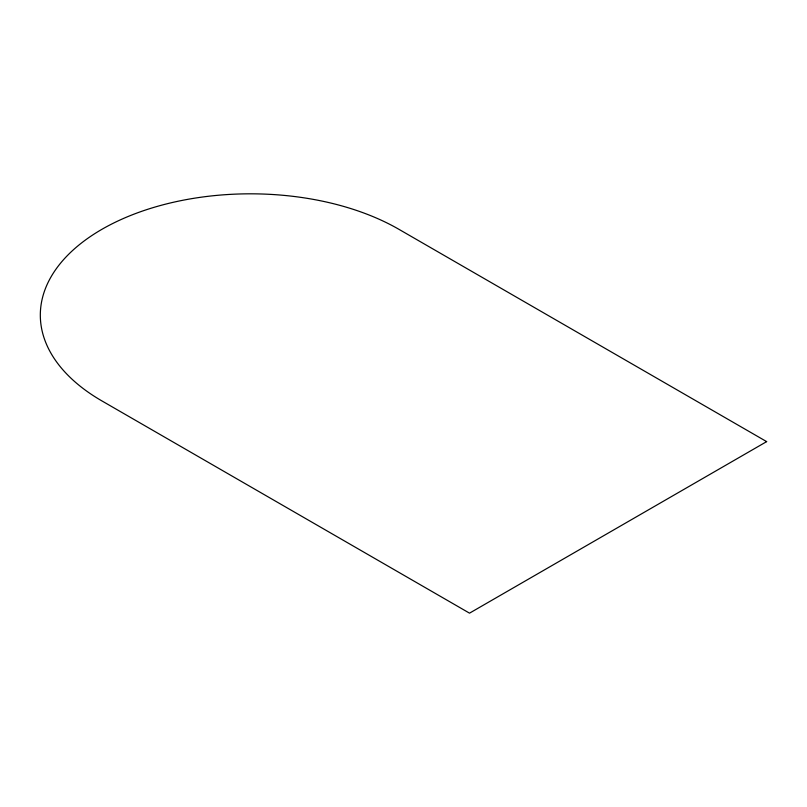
<?xml version="1.0" encoding="UTF-8"?>
<svg xmlns="http://www.w3.org/2000/svg" width="807" height="807" viewBox="0 0 807 807"><rect width="100%" height="100%" fill="white"/><g stroke="black" fill="none" stroke-linecap="round" stroke-linejoin="round"><path stroke-width="1.21" d="M766.65 441.621L469.523 613.159L101.853 400.887A210.102 121.302 0 0 1 101.853 229.349A210.102 121.302 0 0 1 398.981 229.349L766.65 441.621"/></g></svg>
